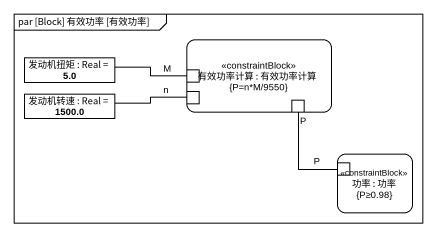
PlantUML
@startuml
mainframe par [Block] 有效功率 [有效功率]
rectangle "发动机扭矩 : Real = 5.0" as 发动机扭矩
rectangle "有效功率计算 : 有效功率计算\n{P=n*M/9550}" as 有效功率计算 <<constraintBlock>> {
  port M
  port n
  port P
}
rectangle "发动机转速 : Real = 1500.0" as 发动机转速
rectangle "功率 : 功率\n{P≥0.98}" as 功率 <<constraintBlock>> {
  port "P" as P_2
}
发动机扭矩 -right- M
发动机转速 -right- n
P -- P_2
@enduml
